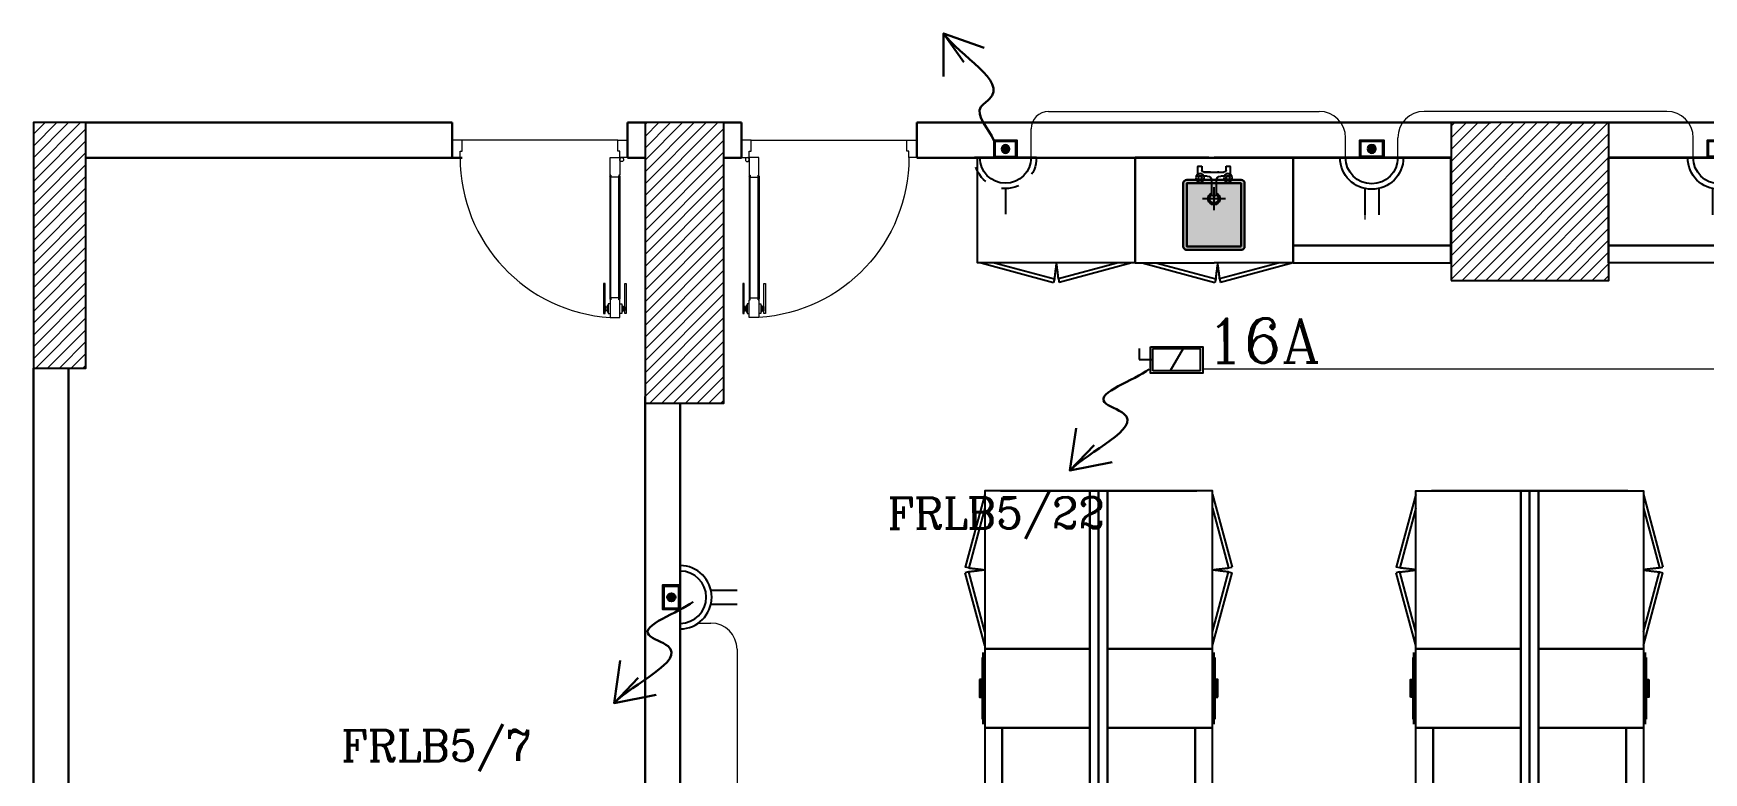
# Model space of a CAD drawing. Extents: x 1315 to 1416, y 473 to 837.
# Drawn here: x 1365.15 to 1374.68, y 780.95 to 785.17 of the extents above; entities that cross this region are included whole.
import ezdxf

# ---------------------------------------------------------------- set-up
doc = ezdxf.new("R2010")
doc.units = 0
doc.header["$MEASUREMENT"] = 0
doc.linetypes.add('ACAD_ISO02W100', pattern=[15, 12, -3])
doc.linetypes.add('DASHED', pattern=[19.05, 12.7, -6.35])
doc.layers.get('0').update_dxf_attribs({"color": 252, "linetype": 'CONTINUOUS', "lineweight": 30})
for name, color, linetype in [('-FUR', 252, 'CONTINUOUS'), ('E-SOCKETS', 6, 'CONTINUOUS'), ('SAN', 252, 'CONTINUOUS'), ('WIRING', 4, 'CONTINUOUS')]:
    doc.layers.add(name, color=color, linetype=linetype)
for name, color, linetype, lineweight in [('Column', 252, 'CONTINUOUS', 25), ('DOOR', 252, 'CONTINUOUS', 9), ('hatch', 252, 'CONTINUOUS', 9), ('Socket', 3, 'CONTINUOUS', 15), ('Wall', 252, 'CONTINUOUS', 30), ('WIRRING', 3, 'CONTINUOUS', 5)]:
    doc.layers.add(name, color=color, linetype=linetype, lineweight=lineweight)
doc.styles.add('ARIAL', font='arial.ttf')
doc.styles.add('E80', font='romanc.shx')
doc.dimstyles.new('DIM-100-IN', dxfattribs={"dimtxt": 0.22, "dimasz": 0.1, "dimexe": 0.15, "dimexo": 0.15, "dimgap": 0, "dimtad": 0, "dimrnd": 0.05, "dimzin": 1, "dimdsep": 46, "dimtxsty": 'ARIAL', "dimblk": 'DOT', "dimcen": 0.2, "dimclrd": 256, "dimclre": 256, "dimclrt": 23, "dimadec": 0, "dimazin": 0, "dimtfac": 1, "dimtmove": 2, "dimatfit": 2, "dimldrblk": 'OPEN90', "dimfxl": 0.15, "dimfxlon": 1, "dimtolj": 1, "dimtzin": 0, "dimlwe": -1, "dimarcsym": 0})
pattern_1 = [(45, (1560.84348, 460.73788), (-0.0336759605, 0.0336759605), [])]

# ---------------------------------------------------------------- blocks, each defined once
blk = doc.blocks.new('d3')
at = {"layer": 'DOOR'}
for p, q in [((45.6622, -61.5054), (45.6622, -60.8055)), ((45.6672, -60.8055), (45.6672, -61.5054)), ((45.7138, -60.8055), (45.7138, -61.5054)), ((45.7188, -61.5054), (45.7188, -60.8055)), ((45.6738, -61.711), (46.5627, -61.711))]:
    blk.add_line(p, q, dxfattribs=at)
for points in [[(45.6672, -60.8), (45.6672, -60.8111), (45.7138, -60.8111), (45.7138, -60.8), (45.7183, -60.8), (45.7183, -60.7), (45.7183, -60.7), (45.6627, -60.7), (45.6627, -60.8)], [(45.6343, -60.8945), (45.6263, -60.8945), (45.6263, -60.7222), (45.6343, -60.7222)], [(45.6461, -60.74), (45.6396, -60.74), (45.6396, -60.7602), (45.6461, -60.7602)], [(45.7349, -60.74), (45.7414, -60.74), (45.7414, -60.7602), (45.7349, -60.7602)], [(45.7466, -60.8945), (45.7547, -60.8945), (45.7547, -60.7222), (45.7466, -60.7222)], [(45.6672, -61.511), (45.6672, -61.4999), (45.7138, -61.4999), (45.7138, -61.511), (45.7183, -61.511), (45.7183, -61.611), (45.7183, -61.611), (45.6627, -61.611), (45.6627, -61.511)], [(45.6183, -61.711), (45.6183, -61.611), (45.6627, -61.611), (45.6627, -61.6489), (45.6738, -61.6489), (45.6738, -61.711)], [(46.6183, -61.711), (46.6183, -61.611), (46.5737, -61.611), (46.5737, -61.6489), (46.5626, -61.6489), (46.5627, -61.711)]]:
    blk.add_lwpolyline(points, close=True, dxfattribs=at)
for points in [[(45.6343, -60.7403, -1), (45.6396, -60.7403), (45.6396, -60.7403), (45.6396, -60.7599), (45.6396, -60.7599, -1), (45.6343, -60.7599), (45.6343, -60.7599)], [(45.6672, -60.8105), (45.6672, -60.8105, -1), (45.6672, -60.8006)], [(45.7138, -60.8105), (45.7138, -60.8105, 1), (45.7138, -60.8006)], [(45.7466, -60.7403, 1), (45.7414, -60.7403), (45.7414, -60.7403), (45.7414, -60.7599), (45.7414, -60.7599, 1), (45.7466, -60.7599), (45.7466, -60.7599)], [(45.6672, -61.5005), (45.6672, -61.5005, 1), (45.6672, -61.5104)], [(45.7138, -61.5005), (45.7138, -61.5005, -1), (45.7138, -61.5104)]]:
    blk.add_lwpolyline(points, format="xyb", close=True, dxfattribs=at)
for points in [[(45.6516, -60.7674), (45.6461, -60.7674), (45.6461, -60.7329), (45.6516, -60.7329)], [(45.6627, -60.7778), (45.6516, -60.7778), (45.6516, -60.7222), (45.6627, -60.7222)], [(45.7183, -60.7778), (45.7294, -60.7778), (45.7294, -60.7222), (45.7183, -60.7222)], [(45.7294, -60.7674), (45.7349, -60.7674), (45.7349, -60.7329), (45.7294, -60.7329)]]:
    blk.add_lwpolyline(points, dxfattribs=at)
blk.add_circle((45.6516, -61.5999), 0.0111, dxfattribs=at)
blk.add_arc((45.6609, -61.611), 0.9128, 360, 86.39768, dxfattribs=at)
blk = doc.blocks.new('ba7es')
at = {"layer": '-FUR', "linetype": 'ACAD_ISO02W100'}
blk.add_line((1323.8895, 576.6578), (1322.9895, 576.6578), dxfattribs=at)
for p, q in [((1323.8895, 577.2578), (1322.9895, 577.2578)), ((1322.9895, 577.2578), (1322.9895, 576.6578)), ((1323.8895, 576.6578), (1323.8895, 577.2578)), ((1322.9895, 576.6578), (1322.9895, 576.7578)), ((1322.9895, 576.7578), (1323.8895, 576.7578))]:
    blk.add_line(p, q)
blk = doc.blocks.new('YY5Y5')
at = {"layer": 'SAN', "color": 1}
for p, q in [((434.16, 537.56), (433.7, 538.02)), ((434.16, 536.15), (433.7, 535.69)), ((433.83, 542.04), (433.83, 538.56)), ((435.73, 542.41), (434.2, 542.41)), ((435.58, 537.56), (436.04, 538.02)), ((435.58, 536.15), (436.04, 535.69)), ((435.73, 540.55), (435.73, 542.41)), ((436.72, 537.65), (438.25, 537.65)), ((446.18, 539.55), (436.73, 539.55)), ((443.04, 539.55), (446.16, 539.55)), ((444.65, 537.65), (446.18, 537.65)), ((447.32, 537.56), (446.86, 538.02)), ((447.32, 536.15), (446.86, 535.69)), ((447.16, 542.41), (447.16, 540.55)), ((448.69, 542.41), (447.16, 542.41)), ((448.74, 537.56), (449.2, 538.02)), ((448.74, 536.15), (449.2, 535.69)), ((449.07, 538.56), (449.07, 542.04)), ((440.5, 535.4), (440.5, 528.74)), ((440.87, 528.36), (442.03, 528.36)), ((442.4, 528.74), (442.4, 535.4))]:
    blk.add_line(p, q, dxfattribs=at)
at = {"layer": 'SAN', "color": 1, "linetype": 'Continuous'}
blk.add_line((439.23, 539.55), (439.86, 539.55), dxfattribs=at)
at = {"layer": 'SAN', "color": 2, "linetype": 'DASHED'}
for points in [[(441.45, 532.42), (441.45, 521.63)], [(436.06, 527.03), (446.84, 527.03)]]:
    blk.add_lwpolyline(points, dxfattribs=at)
at = {"layer": 'SAN', "color": 1}
for centre, radius in [((434.87, 536.85), 2), ((434.87, 536.85), 1), ((434.87, 536.85), 0.8), ((448.03, 536.85), 2), ((448.03, 536.85), 1), ((448.03, 536.85), 0.8)]:
    blk.add_circle(centre, radius, dxfattribs=at)
for centre, radius, start, end in [((434.2, 542.04), 0.375, 90, 180), ((436.73, 540.55), 1, 180, 270), ((438.25, 535.4), 2.25, 0, 90), ((444.65, 535.4), 2.25, 90, 180), ((446.16, 540.55), 1, 270, 0), ((448.69, 542.04), 0.375, 0, 90), ((441.45, 527.03), 2.86, 109.43194, 70.56806), ((441.45, 527.03), 2.08, 117.27647, 62.72353), ((440.87, 528.74), 0.375, 180, 270), ((442.03, 528.74), 0.375, 270, 360)]:
    blk.add_arc(centre, radius, start, end, dxfattribs=at)
blk = doc.blocks.new('fd')
at = {"layer": '-FUR'}
h = blk.add_hatch(color=254, dxfattribs=at)
h.paths.add_polyline_path([(1322.6636, 576.6994), (1322.3536, 576.6994), (1322.3536, 577.0594), (1322.6636, 577.0594)], flags=16)
edge = h.paths.add_edge_path()
edge.add_line((1322.6636, 576.6794), (1322.3536, 576.6794))
edge.add_arc((1322.3536, 576.6994), 0.02, 180, 270, ccw=False)
edge.add_line((1322.3336, 576.6994), (1322.3336, 577.0594))
edge.add_arc((1322.3536, 577.0594), 0.02, 90, 180, ccw=False)
edge.add_line((1322.3536, 577.0794), (1322.6636, 577.0794))
edge.add_arc((1322.6636, 577.0594), 0.02, 0, 90, ccw=False)
edge.add_line((1322.6836, 577.0594), (1322.6836, 576.6994))
edge.add_arc((1322.6636, 576.6994), 0.02, -90, 0, ccw=False)
blk.add_hatch(color=253, dxfattribs=at).paths.add_polyline_path([(1322.6636, 577.0594), (1322.6636, 576.6994), (1322.3536, 576.6994), (1322.3536, 577.0594)])
h = blk.add_hatch(color=251, dxfattribs=at)
h.paths.add_polyline_path([(1322.6337, 577.0294), (1322.6636, 577.0594), (1322.6636, 576.6994), (1322.6336, 576.7294)])
h.paths.add_polyline_path([(1322.6336, 576.7294), (1322.6636, 576.6994), (1322.3536, 576.6994), (1322.3836, 576.7294)])
h = blk.add_hatch(color=252, dxfattribs=at)
h.paths.add_polyline_path([(1322.3836, 577.0294), (1322.3536, 577.0594), (1322.6636, 577.0594), (1322.6337, 577.0294)])
h.paths.add_polyline_path([(1322.3836, 576.7294), (1322.3536, 576.6994), (1322.3536, 577.0594), (1322.3836, 577.0294)])
for p, q in [((1322.4784, 577.2056), (1322.0597, 577.2056)), ((1322.4784, 577.2056), (1322.9597, 577.2056)), ((1322.0597, 576.6056), (1322.5097, 576.6056)), ((1322.9597, 576.6056), (1322.5097, 576.6056))]:
    blk.add_line(p, q, dxfattribs=at)
at = {"layer": '-FUR', "linetype": 'ACAD_ISO02W100'}
for p, q in [((1322.0597, 577.2056), (1322.5097, 577.2056)), ((1322.9597, 577.2056), (1322.5097, 577.2056)), ((1322.0997, 576.6056), (1322.5133, 576.4948)), ((1322.177, 576.6056), (1322.5185, 576.5141)), ((1322.8824, 576.6056), (1322.541, 576.5141)), ((1322.9597, 576.6056), (1322.5462, 576.4948)), ((1322.5185, 576.5141), (1322.5133, 576.4948)), ((1322.541, 576.5141), (1322.5462, 576.4948))]:
    blk.add_line(p, q, dxfattribs=at)
for centre, start, end in [((1324.045, 576.3727), 171.26112, 174.70691), ((1321.0144, 576.3727), 5.29309, 8.73888)]:
    blk.add_arc(centre, 1.5331, start, end, dxfattribs=at)
for p, q in [((1322.0597, 577.2056), (1322.0597, 576.6056)), ((1322.9597, 577.2056), (1322.9597, 576.6056))]:
    blk.add_line(p, q)
blk.add_lwpolyline([(1322.6636, 576.6794), (1322.3536, 576.6794, -0.414214), (1322.3336, 576.6994), (1322.3336, 577.0594, -0.414214), (1322.3536, 577.0794), (1322.6636, 577.0794, -0.414214), (1322.6836, 577.0594), (1322.6836, 576.6994, -0.414214)], format="xyb", close=True)
blk.add_lwpolyline([(1322.6636, 576.6794), (1322.3536, 576.6794, -0.414214), (1322.3336, 576.6994), (1322.3336, 577.0594, -0.414214), (1322.3536, 577.0794), (1322.6636, 577.0794, -0.414214), (1322.6836, 577.0594), (1322.6836, 576.6994, -0.414214)], format="xyb", close=True)
blk.add_lwpolyline([(1322.6636, 576.6994), (1322.3536, 576.6994), (1322.3536, 577.0594), (1322.6636, 577.0594)], close=True)
at = {"extrusion": (0, 0, -1), "xscale": 0.0121000000000322, "yscale": 0.0121000000000322, "zscale": -0.0121}
blk.add_blockref('YY5Y5', (-1327.8502, 570.5947), dxfattribs=at)
blk = doc.blocks.new('juy')
blk.add_line((1322.9597, 577.2056), (1322.9597, 576.6056))
blk.add_blockref('fd', (0, 0))
blk = doc.blocks.new('5')
at = {"layer": '-FUR', "linetype": 'ACAD_ISO02W100'}
for p, q in [((41999.7885, -66320.4478), (42000.6885, -66320.4478)), ((41999.8085, -66321.0478), (42000.2221, -66321.1587)), ((41999.8858, -66321.0478), (42000.2273, -66321.1393)), ((42000.5913, -66321.0478), (42000.2498, -66321.1393)), ((42000.6685, -66321.0478), (42000.255, -66321.1587)), ((42000.2273, -66321.1393), (42000.2221, -66321.1587)), ((42000.2498, -66321.1393), (42000.255, -66321.1587))]:
    blk.add_line(p, q, dxfattribs=at)
at = {"layer": '-FUR'}
blk.add_lwpolyline([(41999.7885, -66320.4478), (42000.6885, -66320.4478), (42000.6885, -66321.0478), (41999.7885, -66321.0478)], close=True, dxfattribs=at)
at = {"layer": '-FUR', "linetype": 'ACAD_ISO02W100'}
for centre, start, end in [((42001.7538, -66321.2808), 171.26112, 174.70691), ((41998.7233, -66321.2808), 5.29309, 8.73888)]:
    blk.add_arc(centre, 1.5331, start, end, dxfattribs=at)
blk = doc.blocks.new('3')
at = {"layer": '-FUR', "linetype": 'ACAD_ISO02W100'}
blk.add_line((41990.0194, -66320.4802), (41990.4694, -66320.4802), dxfattribs=at)
at = {"layer": '-FUR'}
for p, q in [((41990.0394, -66321.0902), (41990.4494, -66321.0902)), ((41990.0694, -66321.0952), (41990.4194, -66321.0952))]:
    blk.add_line(p, q, dxfattribs=at)
blk.add_lwpolyline([(41990.0194, -66321.0802), (41990.4694, -66321.0802), (41990.4694, -66320.4802), (41990.0194, -66320.4802)], close=True, dxfattribs=at)
at = {"layer": '-FUR', "color": 1}
blk.add_lwpolyline([(41990.1944, -66321.1102), (41990.2944, -66321.1102), (41990.2944, -66321.1002), (41990.1944, -66321.1002)], close=True, dxfattribs=at)
blk = doc.blocks.new('LAB1')
for p, q in [((991.7585, 477.2673), (992.8785, 477.2673)), ((992.2685, 477.2673), (992.3685, 477.2673)), ((992.2685, 477.2673), (992.2685, 472.6653)), ((992.3185, 477.2673), (992.3185, 471.6492)), ((992.3685, 472.6658), (992.3685, 477.2673)), ((995.3376, 477.2673), (994.2176, 477.2673)), ((994.8276, 477.2673), (994.7276, 477.2673)), ((994.7276, 472.6658), (994.7276, 477.2673)), ((994.7776, 477.2673), (994.7776, 471.6492)), ((994.8276, 477.2673), (994.8276, 472.6653))]:
    blk.add_line(p, q)
for name, p in [('5', (-41008.1609, 66799.6152)), ('juy', (-329.5321, -98.0382)), ('ba7es', (-327.7619, -98.0904))]:
    blk.add_blockref(name, p)
at = {"xscale": -1}
blk.add_blockref('ba7es', (2317.3171, -98.0904), dxfattribs=at)
for name, p, rotation in [('5', (67312.7164, -41523.4212), 270), ('5', (-65328.0793, 42477.0559), 90), ('3', (67315.2078, -41514.1021), 270), ('3', (-65325.6526, 42466.3868), 90), ('ba7es', (415.0107, -847.9722), 270), ('ba7es', (1569.6263, 1798.9069), 90)]:
    blk.add_blockref(name, p, dxfattribs=dict(at, rotation=rotation))
for name, p, rotation in [('5', (67315.1755, 42477.0559), 270), ('5', (-65325.6202, -41523.4212), 90), ('3', (67312.7487, 42466.3868), 270), ('3', (-65328.1117, -41514.1021), 90), ('ba7es', (417.4698, 1798.9069), 270), ('ba7es', (1572.0854, -847.9722), 90)]:
    blk.add_blockref(name, p, dxfattribs=dict(rotation=rotation))
blk = doc.blocks.new('DOPLEX SOCKET WP')
at = {"layer": 'E-SOCKETS'}
blk.add_hatch(color=2, dxfattribs=at).paths.add_polyline_path([(48.2533, -124.2906, -1), (48.301, -124.2906, -1)])
at = {"layer": 'E-SOCKETS', "color": 2}
for p, q in [((48.2373, -124.0647), (48.2373, -123.9156)), ((48.3173, -124.0647), (48.3173, -123.9156)), ((48.0968, -124.2406), (48.4575, -124.2406)), ((48.1027, -124.2406), (48.4515, -124.2406))]:
    blk.add_line(p, q, dxfattribs=at)
for points in [[(48.3454, -124.2406), (48.2089, -124.2406), (48.2089, -124.3406), (48.3454, -124.3406)], [(48.3388, -124.2471), (48.2154, -124.2471), (48.2154, -124.3341), (48.3388, -124.3341)]]:
    blk.add_lwpolyline(points, close=True, dxfattribs=at)
blk.add_circle((48.2771, -124.2906), 0.0239, dxfattribs=at)
at = {"layer": 'E-SOCKETS', "color": 7, "linetype": 'DASHED'}
blk.add_arc((48.2771, -124.2406), 0.1804, 0, 180, dxfattribs=at)
at = {"layer": 'E-SOCKETS', "color": 2}
blk.add_arc((48.2771, -124.2406), 0.1491, 0, 180, dxfattribs=at)
blk = doc.blocks.new('_Dot')
at = {"color": 0, "linetype": 'ByBlock', "lineweight": -2}
blk.add_line((-0.5, 0), (-1, 0), dxfattribs=at)
at = {"color": 0, "linetype": 'ByBlock', "const_width": 0.5}
blk.add_lwpolyline([(-0.25, 0, 1), (0.25, 0, 1)], format="xyb", close=True, dxfattribs=at)
blk = doc.blocks.new('220v wp')
at = {"layer": 'E-SOCKETS'}
blk.add_hatch(color=2, dxfattribs=at).paths.add_polyline_path([(384917, 119867, 1), (384851, 119867, 1)])
at = {"layer": 'E-SOCKETS', "color": 2}
for p, q in [((384884, 120186), (384884, 120393)), ((385134, 119936), (384634, 119936)), ((385126, 119936), (384642, 119936))]:
    blk.add_line(p, q, dxfattribs=at)
for points in [[(384789, 119936), (384978, 119936), (384978, 119798), (384789, 119798)], [(384798, 119927), (384969, 119927), (384969, 119807), (384798, 119807)]]:
    blk.add_lwpolyline(points, close=True, dxfattribs=at)
blk.add_circle((384884, 119867), 33.1, dxfattribs=at)
at = {"layer": 'E-SOCKETS', "color": 7, "linetype": 'DASHED'}
blk.add_arc((384884, 119936), 250, 0, 180, dxfattribs=at)
at = {"layer": 'E-SOCKETS', "color": 2}
blk.add_arc((384884, 119936), 207, 0, 180, dxfattribs=at)
blk = doc.blocks.new('LOAD BREAK SWITCH IP')
at = {"layer": 'E-SOCKETS', "color": 6}
for p, q in [((1958.319, -128.137), (1958.319, -128.267)), ((1958.479, -128.137), (1959.031, -128.137)), ((1958.479, -128.398), (1958.479, -128.137)), ((1959.031, -128.398), (1959.031, -128.137)), ((1958.319, -128.267), (1958.479, -128.267)), ((1959.031, -128.398), (1958.479, -128.398))]:
    blk.add_line(p, q, dxfattribs=at)
at = {"layer": 'E-SOCKETS', "color": 3}
blk.add_line((1958.83, -128.137), (1958.68, -128.398), dxfattribs=at)
at = {"layer": 'E-SOCKETS', "color": 7}
blk.add_lwpolyline([(1958.451, -128.118), (1959.059, -128.118), (1959.059, -128.424), (1958.451, -128.424)], close=True, dxfattribs=at)
blk = doc.blocks.new('F.CC IP DIS SWITCH')
at = {"layer": 'Socket', "color": 3, "linetype": 'Continuous', "xscale": 0.4899999999999807, "yscale": 0.4899999999999807, "zscale": 0.4899999999999807, "rotation": 90}
blk.add_blockref('LOAD BREAK SWITCH IP', (1308.5647, -154.6418), dxfattribs=at)

msp = doc.modelspace()

# ---------------------------------------------------------------- hatches: boundary and pattern name
at = {"layer": 'hatch'}
h = msp.add_hatch(dxfattribs=at)
h.set_pattern_fill('ANSI31', color=256, scale=0.015, style=0)
h.set_pattern_definition(pattern_1)
h.paths.add_polyline_path([(1365.1463, 783.2599), (1365.4463, 783.2599), (1365.4463, 784.6599), (1365.1463, 784.6599)])
h = msp.add_hatch(dxfattribs=at)
h.set_pattern_fill('ANSI31', color=256, scale=0.015, style=0)
h.set_pattern_definition(pattern_1)
h.paths.add_polyline_path([(1368.6363, 783.0599), (1369.0863, 783.0599), (1369.0863, 784.6599), (1368.6363, 784.6599)])
h = msp.add_hatch(dxfattribs=at)
h.set_pattern_fill('ANSI31', color=256, scale=0.015, style=0)
h.set_pattern_definition([(45, (1600.66848, 461.53788), (-0.0336759605, 0.0336759605), [])])
h.paths.add_polyline_path([(1373.2363, 783.7599), (1374.1363, 783.7599), (1374.1363, 784.6599), (1373.2363, 784.6599)])

# ---------------------------------------------------------------- linework, layer by layer
at = {"layer": 'Column'}
for points in [[(1365.1463, 783.2599), (1365.4463, 783.2599), (1365.4463, 784.6599), (1365.1463, 784.6599)], [(1368.6363, 783.0599), (1369.0863, 783.0599), (1369.0863, 784.6599), (1368.6363, 784.6599)], [(1373.2363, 783.7599), (1374.1363, 783.7599), (1374.1363, 784.6599), (1373.2363, 784.6599)]]:
    msp.add_lwpolyline(points, close=True, dxfattribs=at)
at = {"layer": 'Wall', "linetype": 'Continuous'}
for p, q in [((1367.5363, 784.6599), (1365.4463, 784.6599)), ((1367.5363, 784.4599), (1367.5363, 784.6599)), ((1367.5363, 784.4599), (1367.5363, 784.6599)), ((1368.6363, 784.6599), (1368.5363, 784.6599)), ((1368.5363, 784.4599), (1368.5363, 784.6599)), ((1369.1863, 784.6599), (1369.0863, 784.6599)), ((1369.1863, 784.6599), (1369.0863, 784.6599)), ((1369.1863, 784.4599), (1369.1863, 784.6599)), ((1373.4613, 784.6599), (1370.1863, 784.6599)), ((1370.1863, 784.4599), (1370.1863, 784.6599)), ((1373.8363, 784.6599), (1377.1363, 784.6599)), ((1365.4463, 784.4599), (1367.5919, 784.4599)), ((1368.5363, 784.4599), (1368.6363, 784.4599)), ((1369.1863, 784.4599), (1369.0863, 784.4599)), ((1373.2363, 784.4599), (1370.1863, 784.4599)), ((1374.1336, 784.4599), (1377.1363, 784.4599)), ((1365.1463, 783.2599), (1365.1463, 776.3599)), ((1365.3463, 783.2599), (1365.3463, 776.3599))]:
    msp.add_line(p, q, dxfattribs=at)
at = {"layer": 'Wall', "linetype": 'Continuous', "elevation": -0.1}
for points in [[(1368.6363, 783.0994), (1368.6363, 776.3599)], [(1368.8363, 783.0599), (1368.8363, 776.3599)]]:
    msp.add_lwpolyline(points, dxfattribs=at)
at = {"layer": 'WIRRING', "color": 3}
for p, q in [((1370.9388, 784.7235), (1372.4834, 784.7235)), ((1374.4669, 784.7235), (1373.0816, 784.7235)), ((1370.8388, 784.4599), (1370.8388, 784.6235)), ((1372.6334, 784.4599), (1372.6334, 784.5735)), ((1372.9316, 784.4599), (1372.9316, 784.5735)), ((1374.6169, 784.4599), (1374.6169, 784.5735)), ((1375.4981, 783.2539), (1371.8163, 783.2539)), ((1368.9407, 781.8073), (1369.0113, 781.8073)), ((1369.1613, 781.6573), (1369.1613, 774.7674))]:
    msp.add_line(p, q, dxfattribs=at)
at = {"layer": 'WIRRING'}
msp.add_line((1372.7427, 784.135), (1372.7427, 784.1066), dxfattribs=at)
at = {"layer": 'WIRRING', "color": 3}
for centre, radius, start, end in [((1370.9388, 784.6235), 0.1, 90, 180), ((1372.4834, 784.5735), 0.15, 0, 90), ((1373.0816, 784.5735), 0.15, 90, 180), ((1374.4669, 784.5735), 0.15, 0, 90), ((1369.0113, 781.6573), 0.15, 0, 90)]:
    msp.add_arc(centre, radius, start, end, dxfattribs=at)

# ---------------------------------------------------------------- block references
at = {"linetype": 'Continuous', "rotation": 180}
msp.add_blockref('d3', (1414.1546, 722.849), dxfattribs=at)
at = {"linetype": 'Continuous', "xscale": -1, "rotation": 180}
msp.add_blockref('d3', (1323.568, 722.849), dxfattribs=at)
at = {"color": 3}
msp.add_blockref('LAB1', (378.906, 305.2926), dxfattribs=at)
at = {"layer": 'E-SOCKETS', "xscale": -0.0007069318784261, "yscale": 0.0007069318781987, "zscale": 0.0007069318782705, "rotation": 180}
msp.add_blockref('220v wp', (1098.606, 869.2468), dxfattribs=at)
at = {"layer": 'WIRRING', "linetype": 'Continuous', "xscale": -1, "rotation": 180}
for p in [(1324.5054, 660.2194), (1326.4889, 660.2194)]:
    msp.add_blockref('DOPLEX SOCKET WP', p, dxfattribs=at)
at = {"layer": 'WIRRING', "rotation": 270}
msp.add_blockref('F.CC IP DIS SWITCH', (566.5213, 2154.7247), dxfattribs=at)
at = {"layer": 'WIRRING', "linetype": 'Continuous', "rotation": 270}
msp.add_blockref('DOPLEX SOCKET WP', (1493.0769, 830.2315), dxfattribs=at)

# ---------------------------------------------------------------- texts
at = {"layer": 'WIRING', "color": 7, "extrusion": (5.9614e-05, -0.021173, 0.999776), "style": 'E80'}
for s, height, p in [('16A', 0.252, (1374.0378, 779.2498, -16.5031)), ('FRLB5/22', 0.1764, (1372.2175, 778.3095, -16.4832)), ('FRLB5/7', 0.1764, (1369.0963, 776.9929, -16.4553))]:
    msp.add_text(s, height=height, dxfattribs=at).set_placement(p)

# ---------------------------------------------------------------- leaders
at = {"layer": 'WIRRING', "color": 6, "linetype": 'ByBlock', "path_type": 1}
for points in [[(1370.3395, 785.1681), (1370.6024, 784.795), (1370.5528, 784.7501), (1370.6258, 784.558)], [(1371.0605, 782.6764), (1371.3689, 783.0004), (1371.2581, 783.0656), (1371.5124, 783.2539)], [(1368.4597, 781.3507), (1368.7681, 781.6747), (1368.6572, 781.7399), (1368.9116, 781.9283)]]:
    msp.add_leader(points, dimstyle='DIM-100-IN', override={"dimasz": 0.2, "dimgap": 0.1, "dimtad": 0, "dimfxl": 1.25, "dimfxlon": 1}, dxfattribs=at)

doc.saveas('drawing.dxf')
